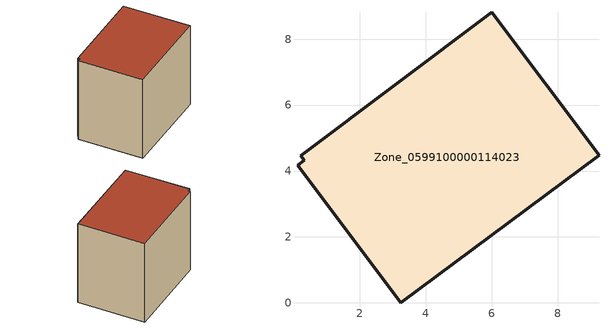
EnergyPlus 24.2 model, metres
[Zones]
Zone_0599100000114023
 floor ground (C_G): 0.1,4.17 0.31,4.33 0.21,4.47 6,8.82 9.25,4.48 3.24,0 z0
 wall outside (C_F): 9.25,4.48 6,8.82 0.21,4.47 0.31,4.33 0.1,4.17 3.24,0 9.25,4.48 z0:6.94
 roof outside (C_R): 0.31,4.33 0.1,4.17 3.24,0 9.25,4.48 6,8.82 0.21,4.47 z6.94
[BUILDING]
Pand.0599100000114023: North Axis=0; Terrain=City; Loads Convergence Tolerance Value=0.04; Temperature Convergence Tolerance Value=0.4; Solar Distribution=FullExterior; Maximum Number of Warmup Days=25; Minimum Number of Warmup Days=1
[Site:Location]
Rotterdam.The.Hague.AP_ZH_NLD Design_Conditions: Latitude=51.96; Longitude=4.45; Time Zone=1; Elevation=-4.5
[SITE:GROUNDTEMPERATURE:BUILDINGSURFACE]
18, 18, 18, 18, 18, 18, 18, 18, 18, 18, 18, 18
[MATERIAL] Thermal Absorptance=0.9; Solar Absorptance=0.7; Visible Absorptance=0.7
Name | Roughness | Thickness | Conductivity | Density | Specific Heat
G.TC.1946 | MediumSmooth | 0.15 | 1 | 540 | 1210
F.TC.1946 | Rough | 0.3 | 0.857143 | 1920 | 840
R.TC.1946 | MediumRough | 0.2 | 0.909091 | 1500 | 1000
[CONSTRUCTION]
C_G: G.TC.1946
C_F: F.TC.1946
C_R: R.TC.1946
[ZONE]
Zone_0599100000114023: Type=1; Multiplier=1; Ceiling Height=Autocalculate; Volume=Autocalculate; Floor Area=autocalculate; Part of Total Floor Area=Yes
[ZONEINFILTRATION:DESIGNFLOWRATE]
Infil_Zone_0599100000114023: Zone or ZoneList or Space or SpaceList=Zone_0599100000114023; Schedule=AlwaysOn; Design Flow Rate Calculation Method=Flow/Area; Flow Rate per Floor Area=0.003; Constant Term Coefficient=1; Temperature Term Coefficient=0; Velocity Term Coefficient=0; Velocity Squared Term Coefficient=0
[HVACTEMPLATE:ZONE:IDEALLOADSAIRSYSTEM]
Zone_0599100000114023: Maximum Heating Supply Air Temperature=50; Minimum Cooling Supply Air Temperature=13; Maximum Heating Supply Air Humidity Ratio=0.0156; Minimum Cooling Supply Air Humidity Ratio=0.0077; Heating Limit=NoLimit; Cooling Limit=NoLimit; Dehumidification Control Type=ConstantSensibleHeatRatio; Cooling Sensible Heat Ratio=0.7; Dehumidification Setpoint=60; Humidification Control Type=None; Humidification Setpoint=30; Outdoor Air Method=None; Outdoor Air Flow Rate per Person=0.00944; Outdoor Air Flow Rate per Zone Floor Area=0; Outdoor Air Flow Rate per Zone=0; Demand Controlled Ventilation Type=None; Outdoor Air Economizer Type=NoEconomizer; Heat Recovery Type=None; Sensible Heat Recovery Effectiveness=0.7; Latent Heat Recovery Effectiveness=0.65
[ZONECONTROL:THERMOSTAT]
ThermostatControl_Zone_0599100000114023: Zone or ZoneList=Zone_0599100000114023; Control Type Schedule=DualSetpointControlType; Control 1=Thermostat_Zone_0599100000114023; Temperature Difference Between Cutout And Setpoint=0
[THERMOSTATSETPOINT:DUALSETPOINT]
Thermostat_Zone_0599100000114023: Heating Setpoint Temperature Schedule=HeatingSetpoint_Zone_0599100000114023; Cooling Setpoint Temperature Schedule=CoolingSetpoint_Zone_0599100000114023
[SCHEDULE:COMPACT]
HeatingSetpoint_Zone_0599100000114023: Through: 12/31, For: AllDays, Until: 24:00, 21
CoolingSetpoint_Zone_0599100000114023: Through: 12/31, For: AllDays, Until: 24:00, 24
DualSetpointControlType: Through: 12/31, For: AllDays, Until: 24:00, 4
AlwaysOn: Through: 12/31, For: AllDays, Until: 24:00, 1
